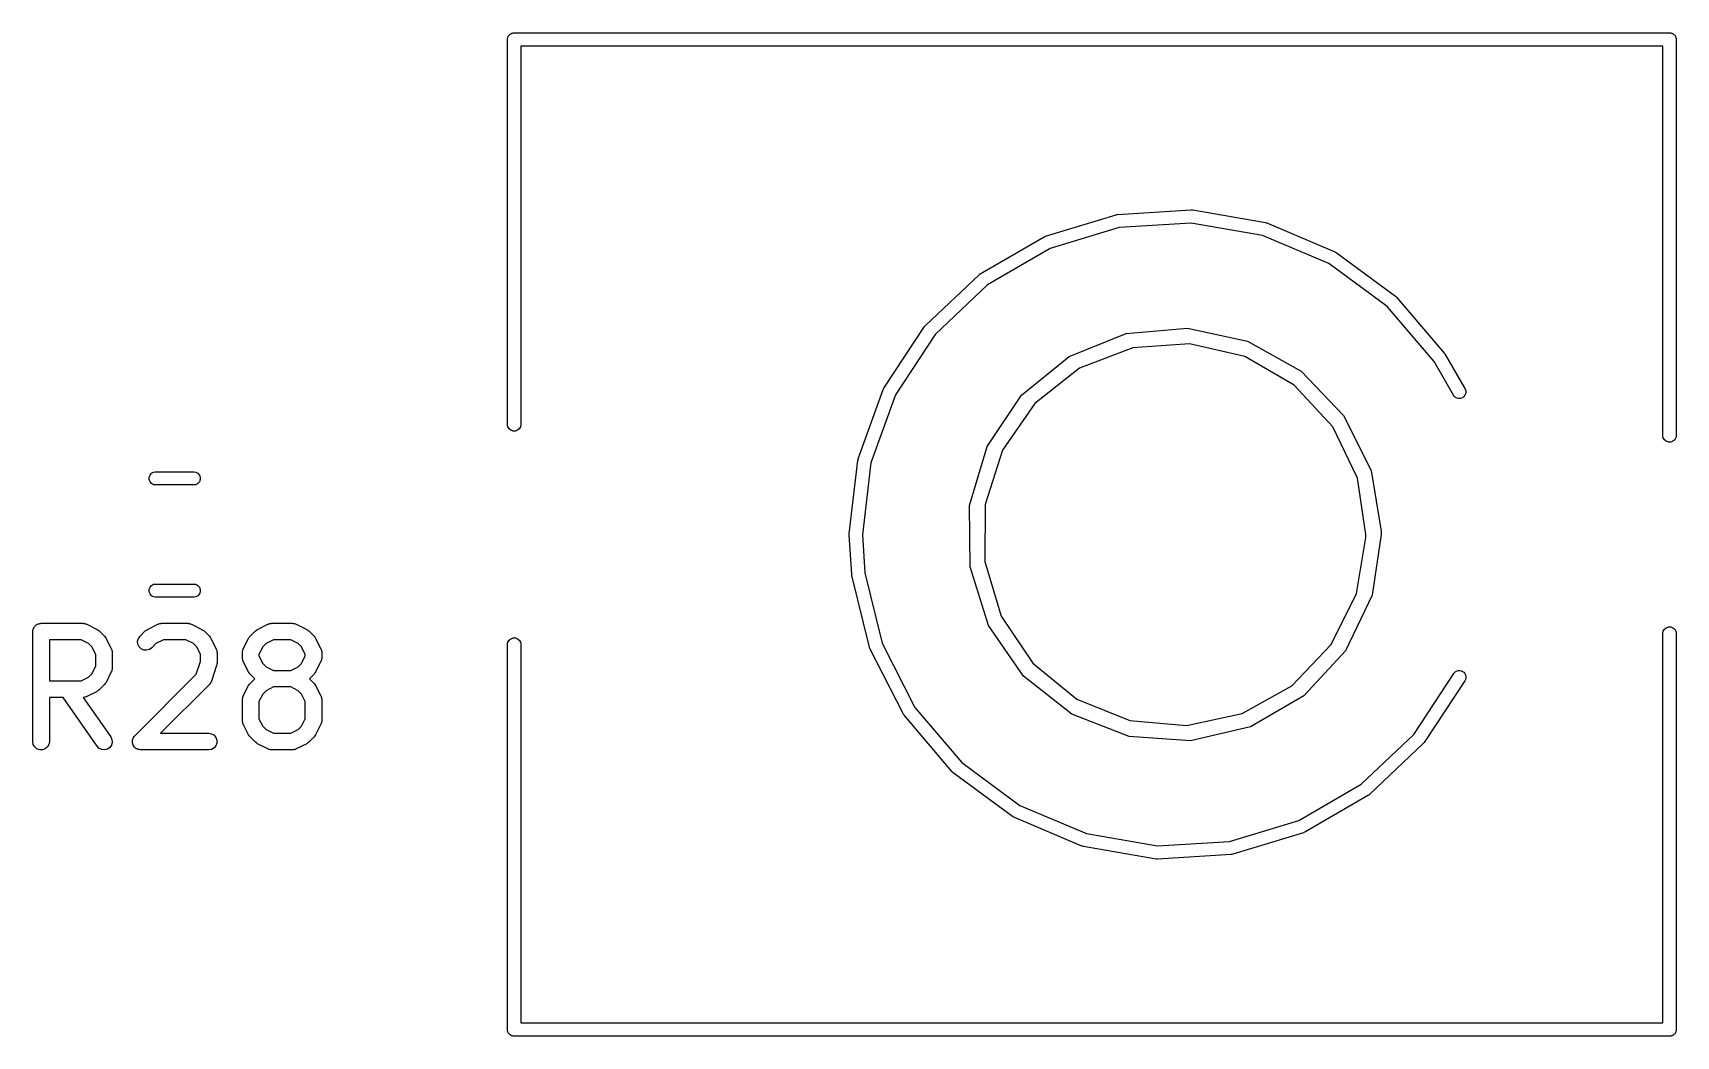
# Model space of a CAD drawing. Extents: x 105.5 to 202.9, y -138.6 to -44.
# Drawn here: x 178.66 to 193.59, y -90.92 to -81.8 of the extents above; entities that cross this region are included whole.
import ezdxf

# ---------------------------------------------------------------- set-up
doc = ezdxf.new("R2010")
doc.units = 0
doc.header["$MEASUREMENT"] = 0
doc.layers.add('BLACK', color=7, linetype='CONTINUOUS')

msp = doc.modelspace()

# ---------------------------------------------------------------- linework, layer by layer
at = {"layer": 'BLACK', "linetype": 'CONTINUOUS'}
for p, q in [((182.973, -81.8392), (182.976, -81.8346)), ((182.976, -81.8346), (182.977, -81.8295)), ((182.977, -81.8295), (182.981, -81.8254)), ((182.981, -81.8254), (182.984, -81.8208)), ((182.984, -81.8208), (182.988, -81.8174)), ((182.988, -81.8174), (182.991, -81.8133)), ((182.991, -81.8133), (182.996, -81.8107)), ((182.996, -81.8107), (183, -81.8072)), ((183, -81.8072), (183.005, -81.8054)), ((183.005, -81.8054), (183.009, -81.8027)), ((183.009, -81.8027), (183.015, -81.8018)), ((183.015, -81.8018), (183.02, -81.8)), ((183.02, -81.8), (183.025, -81.8)), ((183.025, -81.8), (183.025, -81.8)), ((183.025, -81.8), (193.535, -81.8)), ((193.535, -81.8), (193.541, -81.8)), ((193.535, -81.8), (193.535, -81.8)), ((193.541, -81.8), (193.546, -81.8018)), ((193.546, -81.8018), (193.551, -81.8027)), ((193.551, -81.8027), (193.556, -81.8054)), ((193.556, -81.8054), (193.561, -81.8072)), ((193.561, -81.8072), (193.565, -81.8107)), ((193.565, -81.8107), (193.569, -81.8133)), ((193.569, -81.8133), (193.573, -81.8174)), ((193.573, -81.8174), (193.577, -81.8208)), ((193.577, -81.8208), (193.58, -81.8255)), ((193.58, -81.8255), (193.583, -81.8295)), ((193.583, -81.8295), (193.585, -81.8345)), ((193.585, -81.8345), (193.587, -81.8392)), ((182.97, -81.8494), (182.972, -81.8444)), ((182.97, -81.8548), (182.97, -81.8494)), ((182.97, -85.3652), (182.97, -81.8548)), ((182.972, -81.8444), (182.973, -81.8392)), ((193.47, -81.92), (183.09, -81.92)), ((183.09, -81.92), (183.09, -85.3652)), ((193.47, -85.4652), (193.47, -81.92)), ((193.587, -81.8392), (193.588, -81.8444)), ((193.588, -81.8444), (193.59, -81.8494)), ((193.59, -81.8494), (193.59, -81.8547)), ((193.59, -81.8547), (193.59, -81.8548)), ((193.59, -81.8548), (193.59, -85.4652)), ((187.858, -83.6477), (188.5, -83.4533)), ((188.5, -83.4533), (188.507, -83.4516)), ((188.507, -83.4516), (188.511, -83.4514)), ((188.511, -83.4514), (188.514, -83.4509)), ((188.514, -83.4509), (189.183, -83.4094)), ((189.183, -83.4094), (189.191, -83.4094)), ((189.191, -83.4094), (189.194, -83.4099)), ((189.194, -83.4099), (189.197, -83.4101)), ((189.197, -83.4101), (189.858, -83.5237)), ((188.528, -83.5702), (187.9, -83.7605)), ((189.184, -83.5296), (188.528, -83.5702)), ((189.831, -83.6407), (189.184, -83.5296)), ((189.858, -83.5237), (189.858, -83.5237)), ((189.858, -83.5237), (189.858, -83.5237)), ((189.858, -83.5237), (189.865, -83.5254)), ((189.865, -83.5254), (189.868, -83.5267)), ((189.868, -83.5267), (189.871, -83.5276)), ((189.871, -83.5276), (190.488, -83.7901)), ((187.266, -83.99), (187.846, -83.6532)), ((187.9, -83.7605), (187.332, -84.0903)), ((187.846, -83.6532), (187.852, -83.6499)), ((187.852, -83.6499), (187.855, -83.649)), ((187.855, -83.649), (187.858, -83.6477)), ((190.435, -83.8978), (189.831, -83.6407)), ((190.963, -84.2869), (190.435, -83.8978)), ((190.488, -83.7901), (190.495, -83.7934)), ((190.495, -83.7934), (190.497, -83.7954)), ((190.497, -83.7954), (190.5, -83.797)), ((190.5, -83.797), (191.04, -84.1944)), ((186.768, -84.4594), (187.255, -83.9983)), ((187.255, -83.9983), (187.261, -83.9936)), ((187.261, -83.9936), (187.263, -83.9919)), ((187.263, -83.9919), (187.266, -83.99)), ((187.332, -84.0903), (186.856, -84.5418)), ((191.04, -84.1944), (191.04, -84.1944)), ((191.04, -84.1944), (191.04, -84.1944)), ((191.04, -84.1944), (191.046, -84.1992)), ((191.046, -84.1992), (191.048, -84.2017)), ((191.048, -84.2017), (191.05, -84.2039)), ((191.05, -84.2039), (191.484, -84.7149)), ((191.39, -84.7885), (190.963, -84.2869)), ((186.391, -85.0308), (186.759, -84.4701)), ((186.759, -84.4701), (186.764, -84.4642)), ((186.759, -84.4701), (186.759, -84.4701)), ((186.759, -84.4701), (186.759, -84.4701)), ((186.764, -84.4642), (186.766, -84.4619)), ((186.766, -84.4619), (186.768, -84.4594)), ((188.591, -84.5319), (189.148, -84.4837)), ((189.148, -84.4837), (189.695, -84.6014)), ((186.856, -84.5418), (186.496, -85.0908)), ((188.073, -84.7418), (188.591, -84.5319)), ((188.651, -84.6619), (188.168, -84.8486)), ((189.167, -84.6254), (188.651, -84.6619)), ((189.671, -84.7422), (189.167, -84.6254)), ((189.695, -84.6014), (190.183, -84.8745)), ((187.64, -85.0947), (188.073, -84.7418)), ((190.118, -85.0021), (189.671, -84.7422)), ((191.567, -85.0939), (191.39, -84.7885)), ((191.484, -84.7149), (191.489, -84.7208)), ((191.489, -84.7208), (191.49, -84.7223)), ((191.49, -84.7223), (191.491, -84.7236)), ((191.491, -84.7236), (191.671, -85.0336)), ((188.168, -84.8486), (187.762, -85.1689)), ((190.183, -84.8745), (190.568, -85.279)), ((186.156, -85.6735), (186.385, -85.0433)), ((186.496, -85.0908), (186.272, -85.7079)), ((186.385, -85.0433), (186.388, -85.0365)), ((186.388, -85.0365), (186.39, -85.0337)), ((186.39, -85.0337), (186.391, -85.0308)), ((187.329, -85.5595), (187.64, -85.0947)), ((190.469, -85.382), (190.118, -85.0021)), ((191.575, -85.105), (191.567, -85.0939)), ((191.586, -85.1139), (191.575, -85.105)), ((191.598, -85.1201), (191.586, -85.1139)), ((191.612, -85.1233), (191.598, -85.1201)), ((191.626, -85.1233), (191.612, -85.1233)), ((191.639, -85.1201), (191.626, -85.1233)), ((191.652, -85.1139), (191.639, -85.1201)), ((191.662, -85.105), (191.652, -85.1139)), ((191.671, -85.0939), (191.662, -85.105)), ((191.671, -85.0336), (191.674, -85.0402)), ((191.676, -85.0811), (191.671, -85.0939)), ((191.674, -85.0402), (191.678, -85.0536)), ((191.679, -85.0675), (191.676, -85.0811)), ((191.678, -85.0536), (191.679, -85.0675)), ((187.762, -85.1689), (187.468, -85.5945)), ((182.973, -85.3808), (182.97, -85.3652)), ((182.984, -85.3992), (182.973, -85.3808)), ((183, -85.4128), (182.984, -85.3992)), ((183.02, -85.42), (183, -85.4128)), ((183.041, -85.42), (183.02, -85.42)), ((183.061, -85.4128), (183.041, -85.42)), ((183.077, -85.3992), (183.061, -85.4128)), ((183.087, -85.3808), (183.077, -85.3992)), ((183.09, -85.3652), (183.087, -85.3808)), ((190.693, -85.8484), (190.469, -85.382)), ((190.568, -85.279), (190.818, -85.779)), ((187.169, -86.0951), (187.329, -85.5595)), ((193.473, -85.4808), (193.47, -85.4652)), ((193.484, -85.4992), (193.473, -85.4808)), ((193.5, -85.5128), (193.484, -85.4992)), ((193.52, -85.52), (193.5, -85.5128)), ((193.541, -85.52), (193.52, -85.52)), ((193.561, -85.5128), (193.541, -85.52)), ((193.577, -85.4992), (193.561, -85.5128)), ((193.587, -85.4808), (193.577, -85.4992)), ((193.59, -85.4652), (193.587, -85.4808)), ((186.076, -86.3531), (186.153, -85.6871)), ((186.153, -85.687), (186.155, -85.6797)), ((186.153, -85.6871), (186.153, -85.687)), ((186.153, -85.6871), (186.153, -85.6871)), ((186.155, -85.6797), (186.156, -85.6767)), ((186.156, -85.6767), (186.156, -85.6735)), ((186.272, -85.7079), (186.195, -86.3616)), ((187.468, -85.5945), (187.312, -86.0878)), ((179.714, -85.8394), (179.721, -85.8195)), ((179.714, -85.8606), (179.714, -85.8394)), ((179.721, -85.8805), (179.714, -85.8606)), ((179.721, -85.8195), (179.735, -85.8033)), ((179.735, -85.8033), (179.753, -85.7927)), ((179.753, -85.7927), (179.768, -85.79)), ((179.768, -85.79), (180.122, -85.79)), ((180.122, -85.79), (180.137, -85.7927)), ((180.137, -85.7927), (180.155, -85.8033)), ((180.155, -85.8033), (180.169, -85.8195)), ((180.169, -85.8195), (180.176, -85.8394)), ((180.176, -85.8606), (180.169, -85.8805)), ((180.176, -85.8394), (180.176, -85.8606)), ((190.77, -86.36), (190.693, -85.8484)), ((190.818, -85.779), (190.91, -86.3305)), ((179.735, -85.8967), (179.721, -85.8805)), ((179.753, -85.9073), (179.735, -85.8967)), ((179.768, -85.91), (179.753, -85.9073)), ((180.122, -85.91), (179.768, -85.91)), ((180.137, -85.9073), (180.122, -85.91)), ((180.155, -85.8967), (180.137, -85.9073)), ((180.169, -85.8805), (180.155, -85.8967)), ((187.173, -86.6541), (187.169, -86.0951)), ((187.312, -86.0878), (187.308, -86.6052)), ((186.075, -86.3563), (186.076, -86.3547)), ((186.075, -86.3637), (186.075, -86.3563)), ((186.098, -86.7215), (186.075, -86.3637)), ((186.076, -86.3547), (186.076, -86.3531)), ((186.195, -86.3616), (186.217, -86.7088)), ((190.685, -86.8977), (190.77, -86.3873)), ((190.77, -86.3873), (190.77, -86.36)), ((190.91, -86.36), (190.827, -86.9128)), ((190.91, -86.3305), (190.91, -86.36)), ((187.308, -86.6052), (187.456, -87.1009)), ((186.098, -86.7231), (186.098, -86.7215)), ((186.098, -86.7248), (186.098, -86.7231)), ((186.099, -86.7321), (186.098, -86.7248)), ((186.259, -87.3834), (186.099, -86.7321)), ((186.217, -86.7088), (186.373, -87.3481)), ((187.342, -87.1871), (187.173, -86.6541)), ((179.714, -86.8594), (179.721, -86.8395)), ((179.714, -86.8806), (179.714, -86.8594)), ((179.721, -86.9005), (179.714, -86.8806)), ((179.721, -86.8395), (179.735, -86.8233)), ((179.735, -86.9167), (179.721, -86.9005)), ((179.735, -86.8233), (179.753, -86.8127)), ((179.753, -86.8127), (179.768, -86.81)), ((179.768, -86.81), (180.122, -86.81)), ((180.122, -86.81), (180.137, -86.8127)), ((180.137, -86.8127), (180.155, -86.8233)), ((180.155, -86.8233), (180.169, -86.8395)), ((180.169, -86.9005), (180.155, -86.9167)), ((180.169, -86.8395), (180.176, -86.8594)), ((180.176, -86.8806), (180.169, -86.9005)), ((180.176, -86.8594), (180.176, -86.8806)), ((190.454, -87.3605), (190.685, -86.8977)), ((190.827, -86.9128), (190.585, -87.4167)), ((179.753, -86.9273), (179.735, -86.9167)), ((179.768, -86.93), (179.753, -86.9273)), ((180.122, -86.93), (179.768, -86.93)), ((180.137, -86.9273), (180.122, -86.93)), ((180.155, -86.9167), (180.137, -86.9273)), ((178.66, -87.2167), (178.664, -87.211)), ((178.664, -87.211), (178.666, -87.2049)), ((178.666, -87.2049), (178.67, -87.1999)), ((178.67, -87.1999), (178.673, -87.1942)), ((178.673, -87.1942), (178.678, -87.19)), ((178.678, -87.19), (178.683, -87.1849)), ((178.683, -87.1849), (178.688, -87.1816)), ((178.688, -87.1816), (178.693, -87.1774)), ((178.693, -87.1774), (178.699, -87.1752)), ((178.699, -87.1752), (178.705, -87.1719)), ((178.705, -87.1719), (178.712, -87.1708)), ((178.712, -87.1708), (178.718, -87.1685)), ((178.718, -87.1685), (178.724, -87.1685)), ((178.724, -87.1685), (178.731, -87.1674)), ((178.731, -87.1674), (179.112, -87.1674)), ((179.112, -87.1674), (179.116, -87.1681)), ((179.116, -87.1681), (179.12, -87.1679)), ((179.12, -87.1679), (179.129, -87.1704)), ((179.129, -87.1704), (179.137, -87.1719)), ((179.137, -87.1719), (179.141, -87.1741)), ((179.141, -87.1741), (179.145, -87.1753)), ((179.145, -87.1753), (179.24, -87.2229)), ((179.697, -87.2229), (179.792, -87.1753)), ((179.792, -87.1753), (179.797, -87.1741)), ((179.797, -87.1741), (179.8, -87.1719)), ((179.8, -87.1719), (179.809, -87.1704)), ((179.809, -87.1704), (179.817, -87.1679)), ((179.817, -87.1679), (179.822, -87.1681)), ((179.822, -87.1681), (179.826, -87.1674)), ((179.826, -87.1674), (180.064, -87.1674)), ((180.064, -87.1674), (180.068, -87.1681)), ((180.068, -87.1681), (180.073, -87.1679)), ((180.073, -87.1679), (180.081, -87.1704)), ((180.081, -87.1704), (180.09, -87.1719)), ((180.09, -87.1719), (180.093, -87.1741)), ((180.093, -87.1741), (180.098, -87.1753)), ((180.098, -87.1753), (180.193, -87.2229)), ((180.697, -87.2229), (180.792, -87.1753)), ((180.792, -87.1753), (180.797, -87.1741)), ((180.797, -87.1741), (180.8, -87.1719)), ((180.8, -87.1719), (180.809, -87.1704)), ((180.809, -87.1704), (180.817, -87.1679)), ((180.817, -87.1679), (180.822, -87.1681)), ((180.822, -87.1681), (180.826, -87.1674)), ((180.826, -87.1674), (181.016, -87.1674)), ((181.016, -87.1674), (181.021, -87.1681)), ((181.021, -87.1681), (181.025, -87.1679)), ((181.025, -87.1679), (181.033, -87.1704)), ((181.033, -87.1704), (181.042, -87.1719)), ((181.042, -87.1719), (181.046, -87.1741)), ((181.046, -87.1741), (181.05, -87.1753)), ((181.05, -87.1753), (181.145, -87.2229)), ((187.66, -87.6469), (187.342, -87.1871)), ((187.456, -87.1009), (187.743, -87.531)), ((193.484, -87.2208), (193.5, -87.2072)), ((193.5, -87.2072), (193.52, -87.2)), ((193.52, -87.2), (193.541, -87.2)), ((193.541, -87.2), (193.561, -87.2072)), ((193.561, -87.2072), (193.577, -87.2208)), ((178.656, -87.2424), (178.657, -87.2359)), ((178.656, -88.2424), (178.656, -87.2424)), ((178.657, -87.2294), (178.659, -87.2232)), ((178.657, -87.2359), (178.657, -87.2294)), ((178.659, -87.2232), (178.66, -87.2167)), ((178.806, -87.3174), (178.806, -87.6912)), ((179.094, -87.3174), (178.806, -87.3174)), ((179.162, -87.3516), (179.094, -87.3174)), ((179.193, -87.382), (179.162, -87.3516)), ((179.24, -87.2229), (179.25, -87.2301)), ((179.25, -87.2301), (179.26, -87.237)), ((179.26, -87.237), (179.308, -87.2846)), ((179.308, -87.2846), (179.314, -87.2944)), ((179.314, -87.2944), (179.322, -87.3041)), ((179.322, -87.3041), (179.369, -87.3993)), ((179.608, -87.3311), (179.615, -87.3059)), ((179.611, -87.357), (179.608, -87.3311)), ((179.622, -87.3806), (179.611, -87.357)), ((179.615, -87.3059), (179.63, -87.2846)), ((179.63, -87.2846), (179.678, -87.237)), ((179.678, -87.237), (179.688, -87.2301)), ((179.688, -87.2301), (179.697, -87.2229)), ((179.775, -87.3516), (179.736, -87.3907)), ((179.844, -87.3174), (179.775, -87.3516)), ((180.046, -87.3174), (179.844, -87.3174)), ((180.115, -87.3516), (180.046, -87.3174)), ((180.145, -87.382), (180.115, -87.3516)), ((180.193, -87.2229), (180.202, -87.2301)), ((180.202, -87.2301), (180.212, -87.237)), ((180.212, -87.237), (180.26, -87.2846)), ((180.26, -87.2846), (180.267, -87.2944)), ((180.267, -87.2944), (180.274, -87.3041)), ((180.274, -87.3041), (180.322, -87.3993)), ((180.568, -87.3993), (180.616, -87.3041)), ((180.616, -87.3041), (180.623, -87.2944)), ((180.623, -87.2944), (180.63, -87.2846)), ((180.63, -87.2846), (180.678, -87.237)), ((180.678, -87.237), (180.688, -87.2301)), ((180.688, -87.2301), (180.697, -87.2229)), ((180.775, -87.3516), (180.745, -87.382)), ((180.844, -87.3174), (180.775, -87.3516)), ((180.999, -87.3174), (180.844, -87.3174)), ((181.067, -87.3516), (180.999, -87.3174)), ((181.098, -87.382), (181.067, -87.3516)), ((181.145, -87.2229), (181.155, -87.2301)), ((181.155, -87.2301), (181.165, -87.237)), ((181.165, -87.237), (181.212, -87.2846)), ((181.212, -87.2846), (181.219, -87.2944)), ((181.219, -87.2944), (181.226, -87.3041)), ((181.226, -87.3041), (181.274, -87.3993)), ((182.97, -87.3548), (182.973, -87.3392)), ((182.97, -90.8652), (182.97, -87.3548)), ((182.973, -87.3392), (182.984, -87.3208)), ((182.984, -87.3208), (183, -87.3072)), ((183, -87.3072), (183.02, -87.3)), ((183.02, -87.3), (183.041, -87.3)), ((183.041, -87.3), (183.061, -87.3072)), ((183.061, -87.3072), (183.077, -87.3208)), ((183.077, -87.3208), (183.087, -87.3392)), ((183.087, -87.3392), (183.09, -87.3548)), ((183.09, -87.3548), (183.09, -90.8)), ((186.373, -87.3481), (186.672, -87.9328)), ((190.097, -87.7349), (190.454, -87.3605)), ((193.47, -87.2548), (193.473, -87.2392)), ((193.47, -90.8), (193.47, -87.2548)), ((193.473, -87.2392), (193.484, -87.2208)), ((193.577, -87.2208), (193.587, -87.2392)), ((193.587, -87.2392), (193.59, -87.2548)), ((193.59, -87.2548), (193.59, -90.8652)), ((179.227, -87.4506), (179.193, -87.382)), ((179.227, -87.558), (179.227, -87.4506)), ((179.369, -87.3993), (179.37, -87.4035)), ((179.37, -87.4035), (179.373, -87.4072)), ((179.373, -87.4072), (179.374, -87.4159)), ((179.374, -87.4159), (179.377, -87.4243)), ((179.377, -87.4243), (179.376, -87.4286)), ((179.376, -87.4286), (179.377, -87.4329)), ((179.377, -87.4329), (179.377, -87.5757)), ((179.64, -87.3991), (179.622, -87.3806)), ((179.664, -87.4101), (179.64, -87.3991)), ((179.69, -87.4123), (179.664, -87.4101)), ((179.715, -87.4056), (179.69, -87.4123)), ((179.736, -87.3907), (179.715, -87.4056)), ((180.18, -87.4506), (180.145, -87.382)), ((180.18, -87.5159), (180.18, -87.4506)), ((180.322, -87.3993), (180.323, -87.4035)), ((180.323, -87.4035), (180.325, -87.4072)), ((180.325, -87.4072), (180.327, -87.4159)), ((180.327, -87.4159), (180.329, -87.4243)), ((180.329, -87.4243), (180.329, -87.4286)), ((180.329, -87.4286), (180.33, -87.4329)), ((180.33, -87.4329), (180.33, -87.5281)), ((180.56, -87.4329), (180.561, -87.4286)), ((180.56, -87.4805), (180.56, -87.4329)), ((180.561, -87.4847), (180.56, -87.4805)), ((180.561, -87.4243), (180.563, -87.4159)), ((180.561, -87.4286), (180.561, -87.4243)), ((180.561, -87.489), (180.561, -87.4847)), ((180.563, -87.4975), (180.561, -87.489)), ((180.563, -87.4159), (180.565, -87.4072)), ((180.565, -87.5061), (180.563, -87.4975)), ((180.565, -87.4072), (180.567, -87.4035)), ((180.567, -87.5099), (180.565, -87.5061)), ((180.567, -87.4035), (180.568, -87.3993)), ((180.568, -87.514), (180.567, -87.5099)), ((180.745, -87.382), (180.71, -87.4506)), ((180.71, -87.4506), (180.71, -87.4628)), ((180.71, -87.4628), (180.745, -87.5313)), ((181.132, -87.4506), (181.098, -87.382)), ((181.098, -87.5313), (181.132, -87.4628)), ((181.132, -87.4628), (181.132, -87.4506)), ((181.274, -87.3993), (181.275, -87.4035)), ((181.275, -87.5099), (181.274, -87.514)), ((181.275, -87.4035), (181.277, -87.4072)), ((181.277, -87.5061), (181.275, -87.5099)), ((181.277, -87.4072), (181.279, -87.4159)), ((181.279, -87.4975), (181.277, -87.5061)), ((181.279, -87.4159), (181.281, -87.4243)), ((181.281, -87.4891), (181.279, -87.4975)), ((181.281, -87.4243), (181.281, -87.4286)), ((181.281, -87.4286), (181.282, -87.4329)), ((181.282, -87.4805), (181.281, -87.4847)), ((181.281, -87.4847), (181.281, -87.4891)), ((181.282, -87.4329), (181.282, -87.4805)), ((186.26, -87.3864), (186.259, -87.3834)), ((186.26, -87.3896), (186.26, -87.3864)), ((186.263, -87.3964), (186.26, -87.3896)), ((186.568, -87.9936), (186.263, -87.3964)), ((190.585, -87.4167), (190.206, -87.8272)), ((179.094, -87.6912), (179.162, -87.6569)), ((179.162, -87.6569), (179.193, -87.6265)), ((179.193, -87.6265), (179.227, -87.558)), ((179.369, -87.6093), (179.322, -87.7045)), ((179.37, -87.6051), (179.369, -87.6093)), ((179.373, -87.6014), (179.37, -87.6051)), ((179.374, -87.5927), (179.373, -87.6014)), ((179.377, -87.5843), (179.374, -87.5927)), ((179.377, -87.5757), (179.376, -87.58)), ((179.376, -87.58), (179.377, -87.5843)), ((179.582, -88.1893), (180.141, -87.6304)), ((180.141, -87.6304), (180.18, -87.5159)), ((180.326, -87.5518), (180.278, -87.6947)), ((180.327, -87.5399), (180.326, -87.5518)), ((180.33, -87.5281), (180.327, -87.5399)), ((180.616, -87.6093), (180.568, -87.514)), ((180.623, -87.6189), (180.616, -87.6093)), ((180.63, -87.6287), (180.623, -87.6189)), ((180.672, -87.671), (180.63, -87.6287)), ((180.745, -87.5313), (180.775, -87.5617)), ((180.775, -87.5617), (180.844, -87.596)), ((180.844, -87.596), (180.999, -87.596)), ((180.999, -87.596), (181.067, -87.5617)), ((181.067, -87.5617), (181.098, -87.5313)), ((181.212, -87.6287), (181.17, -87.671)), ((181.219, -87.6189), (181.212, -87.6287)), ((181.226, -87.6093), (181.219, -87.6189)), ((181.274, -87.514), (181.226, -87.6093)), ((188.099, -87.993), (187.66, -87.6469)), ((187.743, -87.531), (188.145, -87.8577)), ((191.205, -88.1782), (191.569, -87.6234)), ((191.569, -87.6234), (191.573, -87.6174)), ((191.573, -87.6174), (191.583, -87.6079)), ((191.583, -87.6079), (191.595, -87.6011)), ((191.595, -87.6011), (191.609, -87.5971)), ((191.609, -87.5971), (191.623, -87.5964)), ((191.623, -87.5964), (191.636, -87.5988)), ((191.636, -87.5988), (191.649, -87.6044)), ((191.649, -87.6044), (191.66, -87.6127)), ((191.66, -87.6127), (191.669, -87.6234)), ((191.669, -87.6234), (191.675, -87.6358)), ((191.675, -87.6358), (191.678, -87.6493)), ((191.678, -87.6493), (191.678, -87.6632)), ((178.806, -87.6912), (179.094, -87.6912)), ((179.24, -87.7857), (179.145, -87.8333)), ((179.25, -87.7785), (179.24, -87.7857)), ((179.26, -87.7716), (179.25, -87.7785)), ((179.308, -87.724), (179.26, -87.7716)), ((179.314, -87.7142), (179.308, -87.724)), ((179.322, -87.7045), (179.314, -87.7142)), ((180.26, -87.724), (179.817, -88.1674)), ((180.262, -87.7204), (180.26, -87.724)), ((180.266, -87.7176), (180.262, -87.7204)), ((180.27, -87.7098), (180.266, -87.7176)), ((180.275, -87.7026), (180.27, -87.7098)), ((180.276, -87.6985), (180.275, -87.7026)), ((180.278, -87.6947), (180.276, -87.6985)), ((180.568, -87.8279), (180.616, -87.7326)), ((180.616, -87.7326), (180.623, -87.723)), ((180.623, -87.723), (180.63, -87.7132)), ((180.63, -87.7132), (180.672, -87.671)), ((180.745, -87.8106), (180.71, -87.8791)), ((180.775, -87.7802), (180.745, -87.8106)), ((180.844, -87.746), (180.775, -87.7802)), ((180.999, -87.746), (180.844, -87.746)), ((181.067, -87.7802), (180.999, -87.746)), ((181.098, -87.8106), (181.067, -87.7802)), ((181.132, -87.8791), (181.098, -87.8106)), ((181.17, -87.671), (181.212, -87.7132)), ((181.212, -87.7132), (181.219, -87.723)), ((181.219, -87.723), (181.226, -87.7326)), ((181.226, -87.7326), (181.274, -87.8279)), ((189.645, -87.9877), (190.097, -87.7349)), ((191.669, -87.6892), (191.301, -88.2499)), ((191.675, -87.6767), (191.669, -87.6892)), ((191.678, -87.6632), (191.675, -87.6767)), ((178.93, -87.8412), (178.806, -87.8412)), ((178.806, -87.8412), (178.806, -88.2424)), ((179.241, -88.2854), (178.93, -87.8412)), ((179.116, -87.8404), (179.113, -87.841)), ((179.113, -87.841), (179.364, -88.1994)), ((179.12, -87.8407), (179.116, -87.8404)), ((179.129, -87.8382), (179.12, -87.8407)), ((179.137, -87.8367), (179.129, -87.8382)), ((179.141, -87.8345), (179.137, -87.8367)), ((179.145, -87.8333), (179.141, -87.8345)), ((180.56, -87.8614), (180.561, -87.8572)), ((180.56, -88.0519), (180.56, -87.8614)), ((180.561, -87.8529), (180.563, -87.8444)), ((180.561, -87.8572), (180.561, -87.8529)), ((180.563, -87.8444), (180.565, -87.8358)), ((180.565, -87.8358), (180.567, -87.832)), ((180.567, -87.832), (180.568, -87.8279)), ((180.71, -87.8791), (180.71, -88.0342)), ((181.132, -88.0342), (181.132, -87.8791)), ((181.274, -87.8279), (181.275, -87.832)), ((181.275, -87.832), (181.277, -87.8358)), ((181.277, -87.8358), (181.279, -87.8444)), ((181.279, -87.8444), (181.281, -87.8529)), ((181.281, -87.8529), (181.281, -87.8572)), ((181.281, -87.8572), (181.282, -87.8614)), ((181.282, -87.8614), (181.282, -88.0519)), ((186.672, -87.9328), (187.097, -88.4331)), ((188.145, -87.8577), (188.624, -88.0519)), ((190.206, -87.8272), (189.722, -88.108)), ((180.561, -88.0562), (180.56, -88.0519)), ((180.561, -88.0605), (180.561, -88.0562)), ((180.563, -88.0689), (180.561, -88.0605)), ((180.565, -88.0776), (180.563, -88.0689)), ((180.567, -88.0813), (180.565, -88.0776)), ((180.568, -88.0854), (180.567, -88.0813)), ((180.616, -88.1807), (180.568, -88.0854)), ((180.71, -88.0342), (180.745, -88.1027)), ((180.745, -88.1027), (180.775, -88.1331)), ((181.067, -88.1331), (181.098, -88.1027)), ((181.098, -88.1027), (181.132, -88.0342)), ((181.274, -88.0854), (181.226, -88.1807)), ((181.275, -88.0813), (181.274, -88.0854)), ((181.277, -88.0776), (181.275, -88.0813)), ((181.279, -88.0689), (181.277, -88.0776)), ((181.281, -88.0605), (181.279, -88.0689)), ((181.282, -88.0519), (181.281, -88.0562)), ((181.281, -88.0562), (181.281, -88.0605)), ((186.57, -87.9963), (186.568, -87.9936)), ((186.572, -87.9992), (186.57, -87.9963)), ((186.576, -88.0051), (186.572, -87.9992)), ((187.01, -88.5161), (186.576, -88.0051)), ((186.576, -88.0051), (186.576, -88.0051)), ((186.576, -88.0051), (186.576, -88.0051)), ((188.62, -88.1947), (188.099, -87.993)), ((188.624, -88.0519), (189.14, -88.0966)), ((189.14, -88.0966), (189.645, -87.9877)), ((189.722, -88.108), (189.178, -88.2342)), ((178.66, -88.268), (178.656, -88.2424)), ((178.806, -88.2424), (178.801, -88.268)), ((179.364, -88.1994), (179.375, -88.223)), ((179.377, -88.2489), (179.37, -88.2741)), ((179.375, -88.223), (179.377, -88.2489)), ((179.561, -88.2358), (179.562, -88.2327)), ((179.562, -88.2456), (179.561, -88.2358)), ((179.562, -88.2294), (179.565, -88.2201)), ((179.562, -88.2327), (179.562, -88.2294)), ((179.562, -88.2554), (179.562, -88.2456)), ((179.563, -88.2585), (179.562, -88.2554)), ((179.563, -88.2618), (179.563, -88.2585)), ((179.565, -88.2201), (179.568, -88.2107)), ((179.568, -88.2107), (179.569, -88.208)), ((179.569, -88.208), (179.571, -88.2049)), ((179.571, -88.2049), (179.577, -88.1974)), ((179.577, -88.1974), (179.582, -88.1893)), ((179.817, -88.1674), (180.255, -88.1674)), ((180.255, -88.1674), (180.28, -88.1719)), ((180.28, -88.1719), (180.303, -88.1849)), ((180.303, -88.1849), (180.319, -88.2049)), ((180.319, -88.2049), (180.328, -88.2294)), ((180.328, -88.2554), (180.319, -88.2799)), ((180.328, -88.2294), (180.328, -88.2554)), ((180.623, -88.1903), (180.616, -88.1807)), ((180.63, -88.2002), (180.623, -88.1903)), ((180.678, -88.2478), (180.63, -88.2002)), ((180.688, -88.2547), (180.678, -88.2478)), ((180.697, -88.2618), (180.688, -88.2547)), ((180.775, -88.1331), (180.844, -88.1674)), ((180.844, -88.1674), (180.999, -88.1674)), ((180.999, -88.1674), (181.067, -88.1331)), ((181.155, -88.2547), (181.145, -88.2618)), ((181.165, -88.2478), (181.155, -88.2547)), ((181.212, -88.2002), (181.165, -88.2478)), ((181.219, -88.1903), (181.212, -88.2002)), ((181.226, -88.1807), (181.219, -88.1903)), ((189.178, -88.2342), (188.62, -88.1947)), ((190.728, -88.6297), (191.205, -88.1782)), ((191.295, -88.2581), (191.292, -88.2606)), ((191.297, -88.2558), (191.295, -88.2581)), ((191.301, -88.2499), (191.297, -88.2558)), ((191.301, -88.2499), (191.301, -88.2499)), ((191.301, -88.2499), (191.301, -88.2499)), ((178.673, -88.2906), (178.66, -88.268)), ((178.693, -88.3073), (178.673, -88.2906)), ((178.718, -88.3162), (178.693, -88.3073)), ((178.744, -88.3162), (178.718, -88.3162)), ((178.768, -88.3073), (178.744, -88.3162)), ((178.788, -88.2906), (178.768, -88.3073)), ((178.801, -88.268), (178.788, -88.2906)), ((179.259, -88.3038), (179.241, -88.2854)), ((179.283, -88.3148), (179.259, -88.3038)), ((179.309, -88.3171), (179.283, -88.3148)), ((179.334, -88.3104), (179.309, -88.3171)), ((179.355, -88.2954), (179.334, -88.3104)), ((179.37, -88.2741), (179.355, -88.2954)), ((179.567, -88.2707), (179.563, -88.2618)), ((179.571, -88.2799), (179.567, -88.2707)), ((179.573, -88.2824), (179.571, -88.2799)), ((179.574, -88.2854), (179.573, -88.2824)), ((179.581, -88.2923), (179.574, -88.2854)), ((179.587, -88.2998), (179.581, -88.2923)), ((179.59, -88.3015), (179.587, -88.2998)), ((179.592, -88.3038), (179.59, -88.3015)), ((179.601, -88.308), (179.592, -88.3038)), ((179.61, -88.3129), (179.601, -88.308)), ((179.613, -88.3134), (179.61, -88.3129)), ((179.616, -88.3148), (179.613, -88.3134)), ((179.626, -88.3157), (179.616, -88.3148)), ((179.635, -88.3174), (179.626, -88.3157)), ((180.255, -88.3174), (179.635, -88.3174)), ((180.28, -88.3129), (180.255, -88.3174)), ((180.303, -88.2998), (180.28, -88.3129)), ((180.319, -88.2799), (180.303, -88.2998)), ((180.792, -88.3095), (180.697, -88.2618)), ((180.797, -88.3107), (180.792, -88.3095)), ((180.8, -88.3129), (180.797, -88.3107)), ((180.809, -88.3144), (180.8, -88.3129)), ((180.817, -88.3169), (180.809, -88.3144)), ((180.822, -88.3166), (180.817, -88.3169)), ((180.826, -88.3174), (180.822, -88.3166)), ((181.016, -88.3174), (180.826, -88.3174)), ((181.021, -88.3166), (181.016, -88.3174)), ((181.025, -88.3169), (181.021, -88.3166)), ((181.033, -88.3144), (181.025, -88.3169)), ((181.042, -88.3129), (181.033, -88.3144)), ((181.046, -88.3107), (181.042, -88.3129)), ((181.05, -88.3095), (181.046, -88.3107)), ((181.145, -88.2618), (181.05, -88.3095)), ((191.292, -88.2606), (190.806, -88.7217)), ((187.013, -88.5183), (187.01, -88.5161)), ((187.015, -88.5208), (187.013, -88.5183)), ((187.02, -88.5256), (187.015, -88.5208)), ((187.56, -88.923), (187.02, -88.5256)), ((187.097, -88.4331), (187.626, -88.8222)), ((190.161, -88.9595), (190.728, -88.6297)), ((187.626, -88.8222), (188.23, -89.0793)), ((190.795, -88.73), (190.215, -89.0668)), ((190.797, -88.7281), (190.795, -88.73)), ((190.8, -88.7264), (190.797, -88.7281)), ((190.806, -88.7217), (190.8, -88.7264)), ((190.806, -88.7217), (190.806, -88.7217)), ((190.806, -88.7217), (190.806, -88.7217)), ((187.563, -88.9246), (187.56, -88.923)), ((187.566, -88.9266), (187.563, -88.9246)), ((187.572, -88.9299), (187.566, -88.9266)), ((188.189, -89.1924), (187.572, -88.9299)), ((189.532, -89.1498), (190.161, -88.9595)), ((188.23, -89.0793), (188.877, -89.1904)), ((188.877, -89.1904), (189.532, -89.1498)), ((190.202, -89.0723), (189.56, -89.2667)), ((190.205, -89.071), (190.202, -89.0723)), ((190.208, -89.0701), (190.205, -89.071)), ((190.215, -89.0668), (190.208, -89.0701)), ((188.192, -89.1933), (188.189, -89.1924)), ((188.195, -89.1946), (188.192, -89.1933)), ((188.203, -89.1963), (188.195, -89.1946)), ((188.864, -89.3099), (188.203, -89.1963)), ((188.203, -89.1963), (188.203, -89.1963)), ((188.203, -89.1963), (188.203, -89.1963)), ((189.547, -89.2691), (188.877, -89.3106)), ((189.55, -89.2686), (189.547, -89.2691)), ((189.553, -89.2684), (189.55, -89.2686)), ((189.56, -89.2667), (189.553, -89.2684)), ((188.867, -89.3101), (188.864, -89.3099)), ((188.87, -89.3106), (188.867, -89.3101)), ((188.877, -89.3106), (188.87, -89.3106)), ((182.97, -90.8653), (182.97, -90.8652)), ((182.97, -90.8706), (182.97, -90.8653)), ((182.972, -90.8756), (182.97, -90.8706)), ((182.973, -90.8808), (182.972, -90.8756)), ((182.976, -90.8855), (182.973, -90.8808)), ((182.977, -90.8905), (182.976, -90.8855)), ((182.981, -90.8945), (182.977, -90.8905)), ((182.984, -90.8992), (182.981, -90.8945)), ((182.988, -90.9026), (182.984, -90.8992)), ((182.991, -90.9067), (182.988, -90.9026)), ((182.996, -90.9093), (182.991, -90.9067)), ((183, -90.9128), (182.996, -90.9093)), ((183.005, -90.9146), (183, -90.9128)), ((183.009, -90.9173), (183.005, -90.9146)), ((183.015, -90.9182), (183.009, -90.9173)), ((183.02, -90.92), (183.015, -90.9182)), ((183.025, -90.92), (183.02, -90.92)), ((193.535, -90.92), (183.025, -90.92)), ((183.025, -90.92), (183.025, -90.92)), ((183.09, -90.8), (193.47, -90.8)), ((193.541, -90.92), (193.535, -90.92)), ((193.535, -90.92), (193.535, -90.92)), ((193.546, -90.9182), (193.541, -90.92)), ((193.551, -90.9173), (193.546, -90.9182)), ((193.556, -90.9146), (193.551, -90.9173)), ((193.561, -90.9128), (193.556, -90.9146)), ((193.565, -90.9093), (193.561, -90.9128)), ((193.569, -90.9067), (193.565, -90.9093)), ((193.573, -90.9026), (193.569, -90.9067)), ((193.577, -90.8992), (193.573, -90.9026)), ((193.58, -90.8945), (193.577, -90.8992)), ((193.583, -90.8905), (193.58, -90.8945)), ((193.585, -90.8855), (193.583, -90.8905)), ((193.587, -90.8808), (193.585, -90.8855)), ((193.588, -90.8756), (193.587, -90.8808)), ((193.59, -90.8706), (193.588, -90.8756)), ((193.59, -90.8652), (193.59, -90.8653)), ((193.59, -90.8653), (193.59, -90.8706))]:
    msp.add_line(p, q, dxfattribs=at)

doc.saveas('drawing.dxf')
